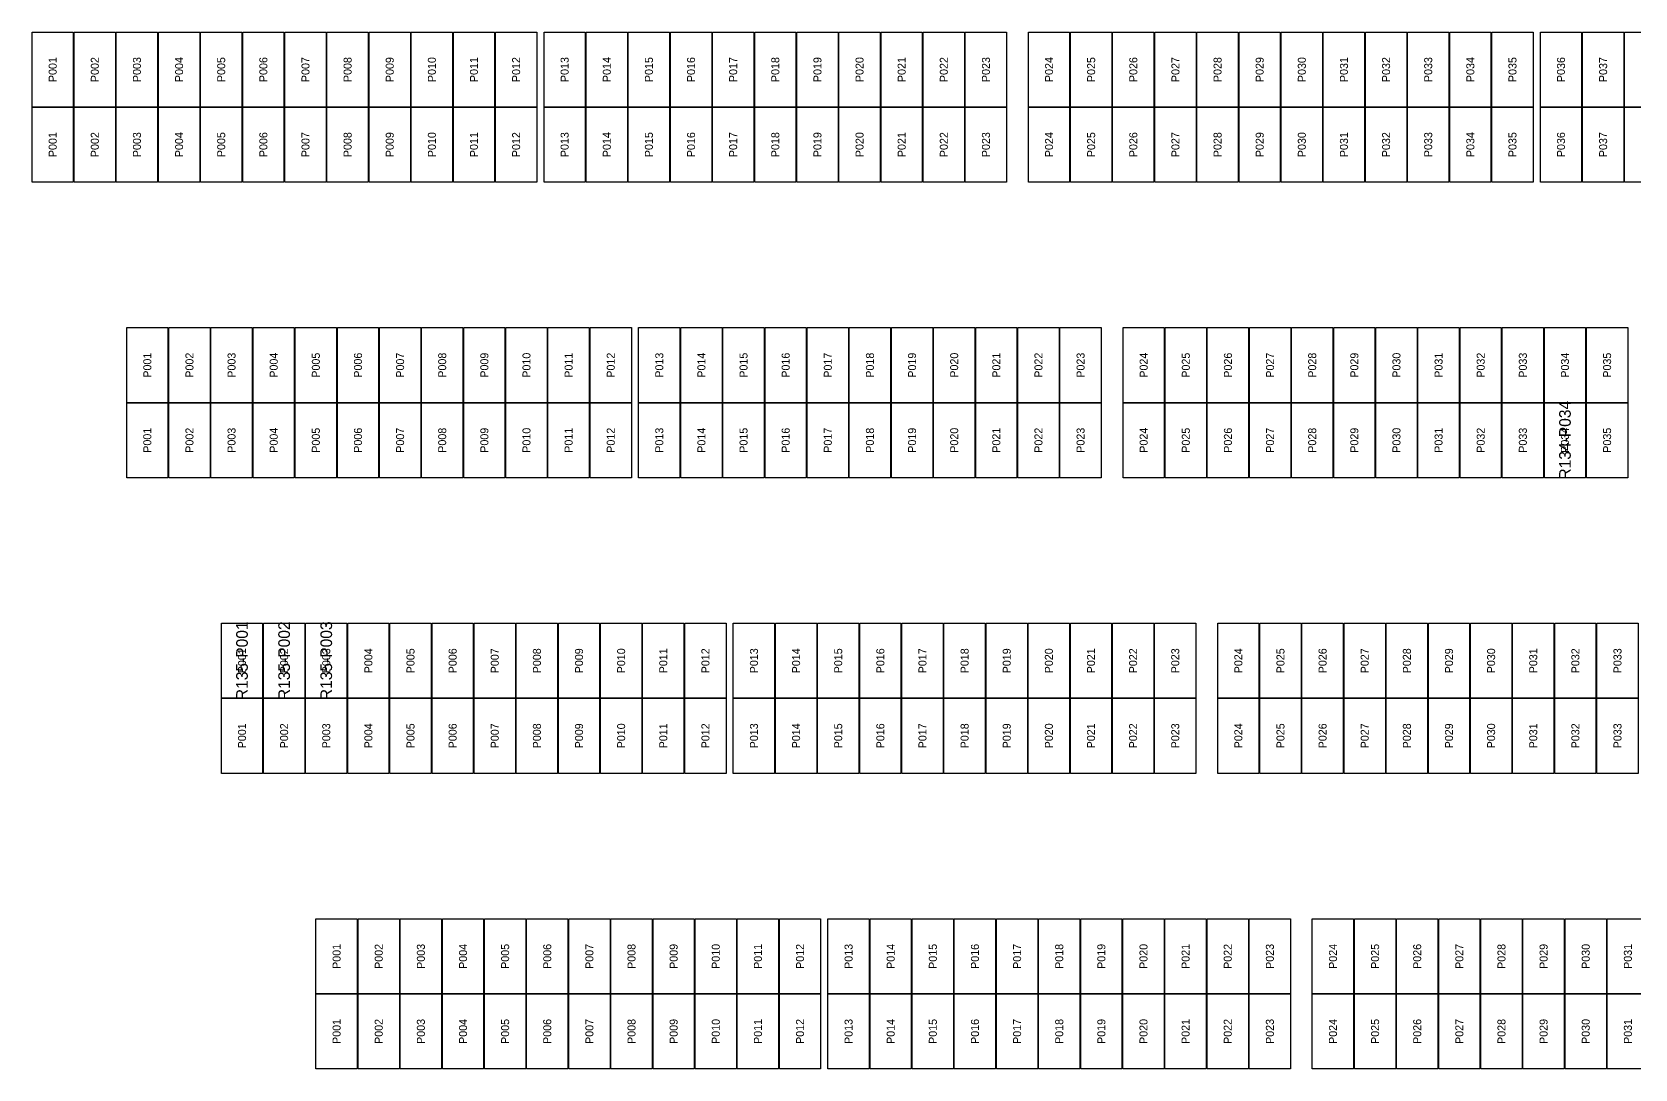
# Model space of a CAD drawing. Extents: x 296295 to 296770, y 651564 to 652121.
# Drawn here: x 296569.07 to 296613.13, y 651564.12 to 651592.62 of the extents above; entities that cross this region are included whole.
import ezdxf
from ezdxf.enums import TextEntityAlignment as Align

# ---------------------------------------------------------------- set-up
doc = ezdxf.new("R2010")
doc.units = 0

msp = doc.modelspace()

# ---------------------------------------------------------------- linework, layer by layer
at = {"layer": 'DEFECTIVE_PANELS'}
for points in [[(296610.638, 651582.432), (296611.772, 651582.432), (296611.772, 651580.369), (296610.638, 651580.369)], [(296574.274, 651576.369), (296575.408, 651576.369), (296575.408, 651574.306), (296574.274, 651574.306)], [(296575.432, 651576.369), (296576.566, 651576.369), (296576.566, 651574.306), (296575.432, 651574.306)], [(296576.59, 651576.369), (296577.724, 651576.369), (296577.724, 651574.306), (296576.59, 651574.306)]]:
    msp.add_lwpolyline(points, close=True, dxfattribs=at)
at = {"layer": 'PANELS_MASTER'}
for points in [[(296569.071, 651592.621), (296570.205, 651592.621), (296570.205, 651590.558), (296569.071, 651590.558)], [(296570.229, 651592.621), (296571.363, 651592.621), (296571.363, 651590.558), (296570.229, 651590.558)], [(296571.387, 651592.621), (296572.521, 651592.621), (296572.521, 651590.558), (296571.387, 651590.558)], [(296572.545, 651592.621), (296573.679, 651592.621), (296573.679, 651590.558), (296572.545, 651590.558)], [(296573.703, 651592.621), (296574.837, 651592.621), (296574.837, 651590.558), (296573.703, 651590.558)], [(296574.861, 651592.621), (296575.995, 651592.621), (296575.995, 651590.558), (296574.861, 651590.558)], [(296576.019, 651592.621), (296577.153, 651592.621), (296577.153, 651590.558), (296576.019, 651590.558)], [(296577.177, 651592.621), (296578.311, 651592.621), (296578.311, 651590.558), (296577.177, 651590.558)], [(296578.335, 651592.621), (296579.469, 651592.621), (296579.469, 651590.558), (296578.335, 651590.558)], [(296579.493, 651592.621), (296580.627, 651592.621), (296580.627, 651590.558), (296579.493, 651590.558)], [(296580.651, 651592.621), (296581.785, 651592.621), (296581.785, 651590.558), (296580.651, 651590.558)], [(296581.809, 651592.621), (296582.943, 651592.621), (296582.943, 651590.558), (296581.809, 651590.558)], [(296583.143, 651592.621), (296584.277, 651592.621), (296584.277, 651590.558), (296583.143, 651590.558)], [(296584.301, 651592.621), (296585.435, 651592.621), (296585.435, 651590.558), (296584.301, 651590.558)], [(296585.459, 651592.621), (296586.593, 651592.621), (296586.593, 651590.558), (296585.459, 651590.558)], [(296586.617, 651592.621), (296587.751, 651592.621), (296587.751, 651590.558), (296586.617, 651590.558)], [(296587.775, 651592.621), (296588.909, 651592.621), (296588.909, 651590.558), (296587.775, 651590.558)], [(296588.933, 651592.621), (296590.067, 651592.621), (296590.067, 651590.558), (296588.933, 651590.558)], [(296590.091, 651592.621), (296591.225, 651592.621), (296591.225, 651590.558), (296590.091, 651590.558)], [(296591.249, 651592.621), (296592.383, 651592.621), (296592.383, 651590.558), (296591.249, 651590.558)], [(296592.407, 651592.621), (296593.541, 651592.621), (296593.541, 651590.558), (296592.407, 651590.558)], [(296593.565, 651592.621), (296594.699, 651592.621), (296594.699, 651590.558), (296593.565, 651590.558)], [(296594.723, 651592.621), (296595.857, 651592.621), (296595.857, 651590.558), (296594.723, 651590.558)], [(296596.457, 651592.621), (296597.591, 651592.621), (296597.591, 651590.558), (296596.457, 651590.558)], [(296597.615, 651592.621), (296598.749, 651592.621), (296598.749, 651590.558), (296597.615, 651590.558)], [(296598.773, 651592.621), (296599.907, 651592.621), (296599.907, 651590.558), (296598.773, 651590.558)], [(296599.931, 651592.621), (296601.065, 651592.621), (296601.065, 651590.558), (296599.931, 651590.558)], [(296601.089, 651592.621), (296602.223, 651592.621), (296602.223, 651590.558), (296601.089, 651590.558)], [(296602.247, 651592.621), (296603.381, 651592.621), (296603.381, 651590.558), (296602.247, 651590.558)], [(296603.405, 651592.621), (296604.539, 651592.621), (296604.539, 651590.558), (296603.405, 651590.558)], [(296604.563, 651592.621), (296605.697, 651592.621), (296605.697, 651590.558), (296604.563, 651590.558)], [(296605.721, 651592.621), (296606.855, 651592.621), (296606.855, 651590.558), (296605.721, 651590.558)], [(296606.879, 651592.621), (296608.013, 651592.621), (296608.013, 651590.558), (296606.879, 651590.558)], [(296608.037, 651592.621), (296609.171, 651592.621), (296609.171, 651590.558), (296608.037, 651590.558)], [(296609.195, 651592.621), (296610.329, 651592.621), (296610.329, 651590.558), (296609.195, 651590.558)], [(296610.529, 651592.621), (296611.663, 651592.621), (296611.663, 651590.558), (296610.529, 651590.558)], [(296611.687, 651592.621), (296612.821, 651592.621), (296612.821, 651590.558), (296611.687, 651590.558)], [(296612.845, 651592.621), (296613.979, 651592.621), (296613.979, 651590.558), (296612.845, 651590.558)], [(296569.071, 651590.558), (296570.205, 651590.558), (296570.205, 651588.495), (296569.071, 651588.495)], [(296570.229, 651590.558), (296571.363, 651590.558), (296571.363, 651588.495), (296570.229, 651588.495)], [(296571.387, 651590.558), (296572.521, 651590.558), (296572.521, 651588.495), (296571.387, 651588.495)], [(296572.545, 651590.558), (296573.679, 651590.558), (296573.679, 651588.495), (296572.545, 651588.495)], [(296573.703, 651590.558), (296574.837, 651590.558), (296574.837, 651588.495), (296573.703, 651588.495)], [(296574.861, 651590.558), (296575.995, 651590.558), (296575.995, 651588.495), (296574.861, 651588.495)], [(296576.019, 651590.558), (296577.153, 651590.558), (296577.153, 651588.495), (296576.019, 651588.495)], [(296577.177, 651590.558), (296578.311, 651590.558), (296578.311, 651588.495), (296577.177, 651588.495)], [(296578.335, 651590.558), (296579.469, 651590.558), (296579.469, 651588.495), (296578.335, 651588.495)], [(296579.493, 651590.558), (296580.627, 651590.558), (296580.627, 651588.495), (296579.493, 651588.495)], [(296580.651, 651590.558), (296581.785, 651590.558), (296581.785, 651588.495), (296580.651, 651588.495)], [(296581.809, 651590.558), (296582.943, 651590.558), (296582.943, 651588.495), (296581.809, 651588.495)], [(296583.143, 651590.558), (296584.277, 651590.558), (296584.277, 651588.495), (296583.143, 651588.495)], [(296584.301, 651590.558), (296585.435, 651590.558), (296585.435, 651588.495), (296584.301, 651588.495)], [(296585.459, 651590.558), (296586.593, 651590.558), (296586.593, 651588.495), (296585.459, 651588.495)], [(296586.617, 651590.558), (296587.751, 651590.558), (296587.751, 651588.495), (296586.617, 651588.495)], [(296587.775, 651590.558), (296588.909, 651590.558), (296588.909, 651588.495), (296587.775, 651588.495)], [(296588.933, 651590.558), (296590.067, 651590.558), (296590.067, 651588.495), (296588.933, 651588.495)], [(296590.091, 651590.558), (296591.225, 651590.558), (296591.225, 651588.495), (296590.091, 651588.495)], [(296591.249, 651590.558), (296592.383, 651590.558), (296592.383, 651588.495), (296591.249, 651588.495)], [(296592.407, 651590.558), (296593.541, 651590.558), (296593.541, 651588.495), (296592.407, 651588.495)], [(296593.565, 651590.558), (296594.699, 651590.558), (296594.699, 651588.495), (296593.565, 651588.495)], [(296594.723, 651590.558), (296595.857, 651590.558), (296595.857, 651588.495), (296594.723, 651588.495)], [(296596.457, 651590.558), (296597.591, 651590.558), (296597.591, 651588.495), (296596.457, 651588.495)], [(296597.615, 651590.558), (296598.749, 651590.558), (296598.749, 651588.495), (296597.615, 651588.495)], [(296598.773, 651590.558), (296599.907, 651590.558), (296599.907, 651588.495), (296598.773, 651588.495)], [(296599.931, 651590.558), (296601.065, 651590.558), (296601.065, 651588.495), (296599.931, 651588.495)], [(296601.089, 651590.558), (296602.223, 651590.558), (296602.223, 651588.495), (296601.089, 651588.495)], [(296602.247, 651590.558), (296603.381, 651590.558), (296603.381, 651588.495), (296602.247, 651588.495)], [(296603.405, 651590.558), (296604.539, 651590.558), (296604.539, 651588.495), (296603.405, 651588.495)], [(296604.563, 651590.558), (296605.697, 651590.558), (296605.697, 651588.495), (296604.563, 651588.495)], [(296605.721, 651590.558), (296606.855, 651590.558), (296606.855, 651588.495), (296605.721, 651588.495)], [(296606.879, 651590.558), (296608.013, 651590.558), (296608.013, 651588.495), (296606.879, 651588.495)], [(296608.037, 651590.558), (296609.171, 651590.558), (296609.171, 651588.495), (296608.037, 651588.495)], [(296609.195, 651590.558), (296610.329, 651590.558), (296610.329, 651588.495), (296609.195, 651588.495)], [(296610.529, 651590.558), (296611.663, 651590.558), (296611.663, 651588.495), (296610.529, 651588.495)], [(296611.687, 651590.558), (296612.821, 651590.558), (296612.821, 651588.495), (296611.687, 651588.495)], [(296612.845, 651590.558), (296613.979, 651590.558), (296613.979, 651588.495), (296612.845, 651588.495)], [(296571.672, 651584.495), (296572.806, 651584.495), (296572.806, 651582.432), (296571.672, 651582.432)], [(296572.83, 651584.495), (296573.964, 651584.495), (296573.964, 651582.432), (296572.83, 651582.432)], [(296573.988, 651584.495), (296575.122, 651584.495), (296575.122, 651582.432), (296573.988, 651582.432)], [(296575.146, 651584.495), (296576.28, 651584.495), (296576.28, 651582.432), (296575.146, 651582.432)], [(296576.304, 651584.495), (296577.438, 651584.495), (296577.438, 651582.432), (296576.304, 651582.432)], [(296577.462, 651584.495), (296578.596, 651584.495), (296578.596, 651582.432), (296577.462, 651582.432)], [(296578.62, 651584.495), (296579.754, 651584.495), (296579.754, 651582.432), (296578.62, 651582.432)], [(296579.778, 651584.495), (296580.912, 651584.495), (296580.912, 651582.432), (296579.778, 651582.432)], [(296580.936, 651584.495), (296582.07, 651584.495), (296582.07, 651582.432), (296580.936, 651582.432)], [(296582.094, 651584.495), (296583.228, 651584.495), (296583.228, 651582.432), (296582.094, 651582.432)], [(296583.252, 651584.495), (296584.386, 651584.495), (296584.386, 651582.432), (296583.252, 651582.432)], [(296584.41, 651584.495), (296585.544, 651584.495), (296585.544, 651582.432), (296584.41, 651582.432)], [(296585.744, 651584.495), (296586.878, 651584.495), (296586.878, 651582.432), (296585.744, 651582.432)], [(296586.902, 651584.495), (296588.036, 651584.495), (296588.036, 651582.432), (296586.902, 651582.432)], [(296588.06, 651584.495), (296589.194, 651584.495), (296589.194, 651582.432), (296588.06, 651582.432)], [(296589.218, 651584.495), (296590.352, 651584.495), (296590.352, 651582.432), (296589.218, 651582.432)], [(296590.376, 651584.495), (296591.51, 651584.495), (296591.51, 651582.432), (296590.376, 651582.432)], [(296591.534, 651584.495), (296592.668, 651584.495), (296592.668, 651582.432), (296591.534, 651582.432)], [(296592.692, 651584.495), (296593.826, 651584.495), (296593.826, 651582.432), (296592.692, 651582.432)], [(296593.85, 651584.495), (296594.984, 651584.495), (296594.984, 651582.432), (296593.85, 651582.432)], [(296595.008, 651584.495), (296596.142, 651584.495), (296596.142, 651582.432), (296595.008, 651582.432)], [(296596.166, 651584.495), (296597.3, 651584.495), (296597.3, 651582.432), (296596.166, 651582.432)], [(296597.324, 651584.495), (296598.458, 651584.495), (296598.458, 651582.432), (296597.324, 651582.432)], [(296599.058, 651584.495), (296600.192, 651584.495), (296600.192, 651582.432), (296599.058, 651582.432)], [(296600.216, 651584.495), (296601.35, 651584.495), (296601.35, 651582.432), (296600.216, 651582.432)], [(296601.374, 651584.495), (296602.508, 651584.495), (296602.508, 651582.432), (296601.374, 651582.432)], [(296602.532, 651584.495), (296603.666, 651584.495), (296603.666, 651582.432), (296602.532, 651582.432)], [(296603.69, 651584.495), (296604.824, 651584.495), (296604.824, 651582.432), (296603.69, 651582.432)], [(296604.848, 651584.495), (296605.982, 651584.495), (296605.982, 651582.432), (296604.848, 651582.432)], [(296606.006, 651584.495), (296607.14, 651584.495), (296607.14, 651582.432), (296606.006, 651582.432)], [(296607.164, 651584.495), (296608.298, 651584.495), (296608.298, 651582.432), (296607.164, 651582.432)], [(296608.322, 651584.495), (296609.456, 651584.495), (296609.456, 651582.432), (296608.322, 651582.432)], [(296609.48, 651584.495), (296610.614, 651584.495), (296610.614, 651582.432), (296609.48, 651582.432)], [(296610.638, 651584.495), (296611.772, 651584.495), (296611.772, 651582.432), (296610.638, 651582.432)], [(296611.796, 651584.495), (296612.93, 651584.495), (296612.93, 651582.432), (296611.796, 651582.432)], [(296571.672, 651582.432), (296572.806, 651582.432), (296572.806, 651580.369), (296571.672, 651580.369)], [(296572.83, 651582.432), (296573.964, 651582.432), (296573.964, 651580.369), (296572.83, 651580.369)], [(296573.988, 651582.432), (296575.122, 651582.432), (296575.122, 651580.369), (296573.988, 651580.369)], [(296575.146, 651582.432), (296576.28, 651582.432), (296576.28, 651580.369), (296575.146, 651580.369)], [(296576.304, 651582.432), (296577.438, 651582.432), (296577.438, 651580.369), (296576.304, 651580.369)], [(296577.462, 651582.432), (296578.596, 651582.432), (296578.596, 651580.369), (296577.462, 651580.369)], [(296578.62, 651582.432), (296579.754, 651582.432), (296579.754, 651580.369), (296578.62, 651580.369)], [(296579.778, 651582.432), (296580.912, 651582.432), (296580.912, 651580.369), (296579.778, 651580.369)], [(296580.936, 651582.432), (296582.07, 651582.432), (296582.07, 651580.369), (296580.936, 651580.369)], [(296582.094, 651582.432), (296583.228, 651582.432), (296583.228, 651580.369), (296582.094, 651580.369)], [(296583.252, 651582.432), (296584.386, 651582.432), (296584.386, 651580.369), (296583.252, 651580.369)], [(296584.41, 651582.432), (296585.544, 651582.432), (296585.544, 651580.369), (296584.41, 651580.369)], [(296585.744, 651582.432), (296586.878, 651582.432), (296586.878, 651580.369), (296585.744, 651580.369)], [(296586.902, 651582.432), (296588.036, 651582.432), (296588.036, 651580.369), (296586.902, 651580.369)], [(296588.06, 651582.432), (296589.194, 651582.432), (296589.194, 651580.369), (296588.06, 651580.369)], [(296589.218, 651582.432), (296590.352, 651582.432), (296590.352, 651580.369), (296589.218, 651580.369)], [(296590.376, 651582.432), (296591.51, 651582.432), (296591.51, 651580.369), (296590.376, 651580.369)], [(296591.534, 651582.432), (296592.668, 651582.432), (296592.668, 651580.369), (296591.534, 651580.369)], [(296592.692, 651582.432), (296593.826, 651582.432), (296593.826, 651580.369), (296592.692, 651580.369)], [(296593.85, 651582.432), (296594.984, 651582.432), (296594.984, 651580.369), (296593.85, 651580.369)], [(296595.008, 651582.432), (296596.142, 651582.432), (296596.142, 651580.369), (296595.008, 651580.369)], [(296596.166, 651582.432), (296597.3, 651582.432), (296597.3, 651580.369), (296596.166, 651580.369)], [(296597.324, 651582.432), (296598.458, 651582.432), (296598.458, 651580.369), (296597.324, 651580.369)], [(296599.058, 651582.432), (296600.192, 651582.432), (296600.192, 651580.369), (296599.058, 651580.369)], [(296600.216, 651582.432), (296601.35, 651582.432), (296601.35, 651580.369), (296600.216, 651580.369)], [(296601.374, 651582.432), (296602.508, 651582.432), (296602.508, 651580.369), (296601.374, 651580.369)], [(296602.532, 651582.432), (296603.666, 651582.432), (296603.666, 651580.369), (296602.532, 651580.369)], [(296603.69, 651582.432), (296604.824, 651582.432), (296604.824, 651580.369), (296603.69, 651580.369)], [(296604.848, 651582.432), (296605.982, 651582.432), (296605.982, 651580.369), (296604.848, 651580.369)], [(296606.006, 651582.432), (296607.14, 651582.432), (296607.14, 651580.369), (296606.006, 651580.369)], [(296607.164, 651582.432), (296608.298, 651582.432), (296608.298, 651580.369), (296607.164, 651580.369)], [(296608.322, 651582.432), (296609.456, 651582.432), (296609.456, 651580.369), (296608.322, 651580.369)], [(296609.48, 651582.432), (296610.614, 651582.432), (296610.614, 651580.369), (296609.48, 651580.369)], [(296611.796, 651582.432), (296612.93, 651582.432), (296612.93, 651580.369), (296611.796, 651580.369)], [(296577.748, 651576.369), (296578.882, 651576.369), (296578.882, 651574.306), (296577.748, 651574.306)], [(296578.906, 651576.369), (296580.04, 651576.369), (296580.04, 651574.306), (296578.906, 651574.306)], [(296580.064, 651576.369), (296581.198, 651576.369), (296581.198, 651574.306), (296580.064, 651574.306)], [(296581.222, 651576.369), (296582.356, 651576.369), (296582.356, 651574.306), (296581.222, 651574.306)], [(296582.38, 651576.369), (296583.514, 651576.369), (296583.514, 651574.306), (296582.38, 651574.306)], [(296583.538, 651576.369), (296584.672, 651576.369), (296584.672, 651574.306), (296583.538, 651574.306)], [(296584.696, 651576.369), (296585.83, 651576.369), (296585.83, 651574.306), (296584.696, 651574.306)], [(296585.854, 651576.369), (296586.988, 651576.369), (296586.988, 651574.306), (296585.854, 651574.306)], [(296587.012, 651576.369), (296588.146, 651576.369), (296588.146, 651574.306), (296587.012, 651574.306)], [(296588.346, 651576.369), (296589.48, 651576.369), (296589.48, 651574.306), (296588.346, 651574.306)], [(296589.504, 651576.369), (296590.638, 651576.369), (296590.638, 651574.306), (296589.504, 651574.306)], [(296590.662, 651576.369), (296591.796, 651576.369), (296591.796, 651574.306), (296590.662, 651574.306)], [(296591.82, 651576.369), (296592.954, 651576.369), (296592.954, 651574.306), (296591.82, 651574.306)], [(296592.978, 651576.369), (296594.112, 651576.369), (296594.112, 651574.306), (296592.978, 651574.306)], [(296594.136, 651576.369), (296595.27, 651576.369), (296595.27, 651574.306), (296594.136, 651574.306)], [(296595.294, 651576.369), (296596.428, 651576.369), (296596.428, 651574.306), (296595.294, 651574.306)], [(296596.452, 651576.369), (296597.586, 651576.369), (296597.586, 651574.306), (296596.452, 651574.306)], [(296597.61, 651576.369), (296598.744, 651576.369), (296598.744, 651574.306), (296597.61, 651574.306)], [(296598.768, 651576.369), (296599.902, 651576.369), (296599.902, 651574.306), (296598.768, 651574.306)], [(296599.926, 651576.369), (296601.06, 651576.369), (296601.06, 651574.306), (296599.926, 651574.306)], [(296601.66, 651576.369), (296602.794, 651576.369), (296602.794, 651574.306), (296601.66, 651574.306)], [(296602.818, 651576.369), (296603.952, 651576.369), (296603.952, 651574.306), (296602.818, 651574.306)], [(296603.976, 651576.369), (296605.11, 651576.369), (296605.11, 651574.306), (296603.976, 651574.306)], [(296605.134, 651576.369), (296606.268, 651576.369), (296606.268, 651574.306), (296605.134, 651574.306)], [(296606.292, 651576.369), (296607.426, 651576.369), (296607.426, 651574.306), (296606.292, 651574.306)], [(296607.45, 651576.369), (296608.584, 651576.369), (296608.584, 651574.306), (296607.45, 651574.306)], [(296608.608, 651576.369), (296609.742, 651576.369), (296609.742, 651574.306), (296608.608, 651574.306)], [(296609.766, 651576.369), (296610.9, 651576.369), (296610.9, 651574.306), (296609.766, 651574.306)], [(296610.924, 651576.369), (296612.058, 651576.369), (296612.058, 651574.306), (296610.924, 651574.306)], [(296612.082, 651576.369), (296613.216, 651576.369), (296613.216, 651574.306), (296612.082, 651574.306)], [(296574.274, 651574.306), (296575.408, 651574.306), (296575.408, 651572.243), (296574.274, 651572.243)], [(296575.432, 651574.306), (296576.566, 651574.306), (296576.566, 651572.243), (296575.432, 651572.243)], [(296576.59, 651574.306), (296577.724, 651574.306), (296577.724, 651572.243), (296576.59, 651572.243)], [(296577.748, 651574.306), (296578.882, 651574.306), (296578.882, 651572.243), (296577.748, 651572.243)], [(296578.906, 651574.306), (296580.04, 651574.306), (296580.04, 651572.243), (296578.906, 651572.243)], [(296580.064, 651574.306), (296581.198, 651574.306), (296581.198, 651572.243), (296580.064, 651572.243)], [(296581.222, 651574.306), (296582.356, 651574.306), (296582.356, 651572.243), (296581.222, 651572.243)], [(296582.38, 651574.306), (296583.514, 651574.306), (296583.514, 651572.243), (296582.38, 651572.243)], [(296583.538, 651574.306), (296584.672, 651574.306), (296584.672, 651572.243), (296583.538, 651572.243)], [(296584.696, 651574.306), (296585.83, 651574.306), (296585.83, 651572.243), (296584.696, 651572.243)], [(296585.854, 651574.306), (296586.988, 651574.306), (296586.988, 651572.243), (296585.854, 651572.243)], [(296587.012, 651574.306), (296588.146, 651574.306), (296588.146, 651572.243), (296587.012, 651572.243)], [(296588.346, 651574.306), (296589.48, 651574.306), (296589.48, 651572.243), (296588.346, 651572.243)], [(296589.504, 651574.306), (296590.638, 651574.306), (296590.638, 651572.243), (296589.504, 651572.243)], [(296590.662, 651574.306), (296591.796, 651574.306), (296591.796, 651572.243), (296590.662, 651572.243)], [(296591.82, 651574.306), (296592.954, 651574.306), (296592.954, 651572.243), (296591.82, 651572.243)], [(296592.978, 651574.306), (296594.112, 651574.306), (296594.112, 651572.243), (296592.978, 651572.243)], [(296594.136, 651574.306), (296595.27, 651574.306), (296595.27, 651572.243), (296594.136, 651572.243)], [(296595.294, 651574.306), (296596.428, 651574.306), (296596.428, 651572.243), (296595.294, 651572.243)], [(296596.452, 651574.306), (296597.586, 651574.306), (296597.586, 651572.243), (296596.452, 651572.243)], [(296597.61, 651574.306), (296598.744, 651574.306), (296598.744, 651572.243), (296597.61, 651572.243)], [(296598.768, 651574.306), (296599.902, 651574.306), (296599.902, 651572.243), (296598.768, 651572.243)], [(296599.926, 651574.306), (296601.06, 651574.306), (296601.06, 651572.243), (296599.926, 651572.243)], [(296601.66, 651574.306), (296602.794, 651574.306), (296602.794, 651572.243), (296601.66, 651572.243)], [(296602.818, 651574.306), (296603.952, 651574.306), (296603.952, 651572.243), (296602.818, 651572.243)], [(296603.976, 651574.306), (296605.11, 651574.306), (296605.11, 651572.243), (296603.976, 651572.243)], [(296605.134, 651574.306), (296606.268, 651574.306), (296606.268, 651572.243), (296605.134, 651572.243)], [(296606.292, 651574.306), (296607.426, 651574.306), (296607.426, 651572.243), (296606.292, 651572.243)], [(296607.45, 651574.306), (296608.584, 651574.306), (296608.584, 651572.243), (296607.45, 651572.243)], [(296608.608, 651574.306), (296609.742, 651574.306), (296609.742, 651572.243), (296608.608, 651572.243)], [(296609.766, 651574.306), (296610.9, 651574.306), (296610.9, 651572.243), (296609.766, 651572.243)], [(296610.924, 651574.306), (296612.058, 651574.306), (296612.058, 651572.243), (296610.924, 651572.243)], [(296612.082, 651574.306), (296613.216, 651574.306), (296613.216, 651572.243), (296612.082, 651572.243)], [(296576.875, 651568.243), (296578.009, 651568.243), (296578.009, 651566.18), (296576.875, 651566.18)], [(296578.033, 651568.243), (296579.167, 651568.243), (296579.167, 651566.18), (296578.033, 651566.18)], [(296579.191, 651568.243), (296580.325, 651568.243), (296580.325, 651566.18), (296579.191, 651566.18)], [(296580.349, 651568.243), (296581.483, 651568.243), (296581.483, 651566.18), (296580.349, 651566.18)], [(296581.507, 651568.243), (296582.641, 651568.243), (296582.641, 651566.18), (296581.507, 651566.18)], [(296582.665, 651568.243), (296583.799, 651568.243), (296583.799, 651566.18), (296582.665, 651566.18)], [(296583.823, 651568.243), (296584.957, 651568.243), (296584.957, 651566.18), (296583.823, 651566.18)], [(296584.981, 651568.243), (296586.115, 651568.243), (296586.115, 651566.18), (296584.981, 651566.18)], [(296586.139, 651568.243), (296587.273, 651568.243), (296587.273, 651566.18), (296586.139, 651566.18)], [(296587.297, 651568.243), (296588.431, 651568.243), (296588.431, 651566.18), (296587.297, 651566.18)], [(296588.455, 651568.243), (296589.589, 651568.243), (296589.589, 651566.18), (296588.455, 651566.18)], [(296589.613, 651568.243), (296590.747, 651568.243), (296590.747, 651566.18), (296589.613, 651566.18)], [(296590.947, 651568.243), (296592.081, 651568.243), (296592.081, 651566.18), (296590.947, 651566.18)], [(296592.105, 651568.243), (296593.239, 651568.243), (296593.239, 651566.18), (296592.105, 651566.18)], [(296593.263, 651568.243), (296594.397, 651568.243), (296594.397, 651566.18), (296593.263, 651566.18)], [(296594.421, 651568.243), (296595.555, 651568.243), (296595.555, 651566.18), (296594.421, 651566.18)], [(296595.579, 651568.243), (296596.713, 651568.243), (296596.713, 651566.18), (296595.579, 651566.18)], [(296596.737, 651568.243), (296597.871, 651568.243), (296597.871, 651566.18), (296596.737, 651566.18)], [(296597.895, 651568.243), (296599.029, 651568.243), (296599.029, 651566.18), (296597.895, 651566.18)], [(296599.053, 651568.243), (296600.187, 651568.243), (296600.187, 651566.18), (296599.053, 651566.18)], [(296600.211, 651568.243), (296601.345, 651568.243), (296601.345, 651566.18), (296600.211, 651566.18)], [(296601.369, 651568.243), (296602.503, 651568.243), (296602.503, 651566.18), (296601.369, 651566.18)], [(296602.527, 651568.243), (296603.661, 651568.243), (296603.661, 651566.18), (296602.527, 651566.18)], [(296604.261, 651568.243), (296605.395, 651568.243), (296605.395, 651566.18), (296604.261, 651566.18)], [(296605.419, 651568.243), (296606.553, 651568.243), (296606.553, 651566.18), (296605.419, 651566.18)], [(296606.577, 651568.243), (296607.711, 651568.243), (296607.711, 651566.18), (296606.577, 651566.18)], [(296607.735, 651568.243), (296608.869, 651568.243), (296608.869, 651566.18), (296607.735, 651566.18)], [(296608.893, 651568.243), (296610.027, 651568.243), (296610.027, 651566.18), (296608.893, 651566.18)], [(296610.051, 651568.243), (296611.185, 651568.243), (296611.185, 651566.18), (296610.051, 651566.18)], [(296611.209, 651568.243), (296612.343, 651568.243), (296612.343, 651566.18), (296611.209, 651566.18)], [(296612.367, 651568.243), (296613.501, 651568.243), (296613.501, 651566.18), (296612.367, 651566.18)], [(296576.875, 651566.18), (296578.009, 651566.18), (296578.009, 651564.117), (296576.875, 651564.117)], [(296578.033, 651566.18), (296579.167, 651566.18), (296579.167, 651564.117), (296578.033, 651564.117)], [(296579.191, 651566.18), (296580.325, 651566.18), (296580.325, 651564.117), (296579.191, 651564.117)], [(296580.349, 651566.18), (296581.483, 651566.18), (296581.483, 651564.117), (296580.349, 651564.117)], [(296581.507, 651566.18), (296582.641, 651566.18), (296582.641, 651564.117), (296581.507, 651564.117)], [(296582.665, 651566.18), (296583.799, 651566.18), (296583.799, 651564.117), (296582.665, 651564.117)], [(296583.823, 651566.18), (296584.957, 651566.18), (296584.957, 651564.117), (296583.823, 651564.117)], [(296584.981, 651566.18), (296586.115, 651566.18), (296586.115, 651564.117), (296584.981, 651564.117)], [(296586.139, 651566.18), (296587.273, 651566.18), (296587.273, 651564.117), (296586.139, 651564.117)], [(296587.297, 651566.18), (296588.431, 651566.18), (296588.431, 651564.117), (296587.297, 651564.117)], [(296588.455, 651566.18), (296589.589, 651566.18), (296589.589, 651564.117), (296588.455, 651564.117)], [(296589.613, 651566.18), (296590.747, 651566.18), (296590.747, 651564.117), (296589.613, 651564.117)], [(296590.947, 651566.18), (296592.081, 651566.18), (296592.081, 651564.117), (296590.947, 651564.117)], [(296592.105, 651566.18), (296593.239, 651566.18), (296593.239, 651564.117), (296592.105, 651564.117)], [(296593.263, 651566.18), (296594.397, 651566.18), (296594.397, 651564.117), (296593.263, 651564.117)], [(296594.421, 651566.18), (296595.555, 651566.18), (296595.555, 651564.117), (296594.421, 651564.117)], [(296595.579, 651566.18), (296596.713, 651566.18), (296596.713, 651564.117), (296595.579, 651564.117)], [(296596.737, 651566.18), (296597.871, 651566.18), (296597.871, 651564.117), (296596.737, 651564.117)], [(296597.895, 651566.18), (296599.029, 651566.18), (296599.029, 651564.117), (296597.895, 651564.117)], [(296599.053, 651566.18), (296600.187, 651566.18), (296600.187, 651564.117), (296599.053, 651564.117)], [(296600.211, 651566.18), (296601.345, 651566.18), (296601.345, 651564.117), (296600.211, 651564.117)], [(296601.369, 651566.18), (296602.503, 651566.18), (296602.503, 651564.117), (296601.369, 651564.117)], [(296602.527, 651566.18), (296603.661, 651566.18), (296603.661, 651564.117), (296602.527, 651564.117)], [(296604.261, 651566.18), (296605.395, 651566.18), (296605.395, 651564.117), (296604.261, 651564.117)], [(296605.419, 651566.18), (296606.553, 651566.18), (296606.553, 651564.117), (296605.419, 651564.117)], [(296606.577, 651566.18), (296607.711, 651566.18), (296607.711, 651564.117), (296606.577, 651564.117)], [(296607.735, 651566.18), (296608.869, 651566.18), (296608.869, 651564.117), (296607.735, 651564.117)], [(296608.893, 651566.18), (296610.027, 651566.18), (296610.027, 651564.117), (296608.893, 651564.117)], [(296610.051, 651566.18), (296611.185, 651566.18), (296611.185, 651564.117), (296610.051, 651564.117)], [(296611.209, 651566.18), (296612.343, 651566.18), (296612.343, 651564.117), (296611.209, 651564.117)], [(296612.367, 651566.18), (296613.501, 651566.18), (296613.501, 651564.117), (296612.367, 651564.117)]]:
    msp.add_lwpolyline(points, close=True, dxfattribs=at)

# ---------------------------------------------------------------- texts
at = {"layer": 'DEFECT_LABELS'}
for s, p in [('R134-P034', (296611.205, 651581.4)), ('R135-P001', (296574.841, 651575.337)), ('R135-P002', (296575.999, 651575.337)), ('R135-P003', (296577.157, 651575.337))]:
    msp.add_text(s, height=0.32, rotation=90, dxfattribs=at).set_placement(p, align=Align.MIDDLE_CENTER)
at = {"layer": 'PANEL_POSITION'}
for s, p in [('P004', (296573.112, 651591.589)), ('P010', (296580.06, 651591.589)), ('P014', (296584.868, 651591.589)), ('P020', (296591.816, 651591.589)), ('P024', (296597.024, 651591.589)), ('P030', (296603.972, 651591.589)), ('P034', (296608.604, 651591.589)), ('P001', (296569.638, 651591.589)), ('P002', (296570.796, 651591.589)), ('P003', (296571.954, 651591.589)), ('P005', (296574.27, 651591.589)), ('P006', (296575.428, 651591.589)), ('P007', (296576.586, 651591.589)), ('P008', (296577.744, 651591.589)), ('P009', (296578.902, 651591.589)), ('P011', (296581.218, 651591.589)), ('P012', (296582.376, 651591.589)), ('P013', (296583.71, 651591.589)), ('P015', (296586.026, 651591.589)), ('P016', (296587.184, 651591.589)), ('P017', (296588.342, 651591.589)), ('P018', (296589.5, 651591.589)), ('P019', (296590.658, 651591.589)), ('P021', (296592.974, 651591.589)), ('P022', (296594.132, 651591.589)), ('P023', (296595.29, 651591.589)), ('P025', (296598.182, 651591.589)), ('P026', (296599.34, 651591.589)), ('P027', (296600.498, 651591.589)), ('P028', (296601.656, 651591.589)), ('P029', (296602.814, 651591.589)), ('P031', (296605.13, 651591.589)), ('P032', (296606.288, 651591.589)), ('P033', (296607.446, 651591.589)), ('P035', (296609.762, 651591.589)), ('P036', (296611.096, 651591.589)), ('P037', (296612.254, 651591.589)), ('P001', (296569.638, 651589.526)), ('P002', (296570.796, 651589.526)), ('P003', (296571.954, 651589.526)), ('P004', (296573.112, 651589.526)), ('P005', (296574.27, 651589.526)), ('P006', (296575.428, 651589.526)), ('P007', (296576.586, 651589.526)), ('P008', (296577.744, 651589.526)), ('P009', (296578.902, 651589.526)), ('P010', (296580.06, 651589.526)), ('P011', (296581.218, 651589.526)), ('P012', (296582.376, 651589.526)), ('P013', (296583.71, 651589.526)), ('P014', (296584.868, 651589.526)), ('P015', (296586.026, 651589.526)), ('P016', (296587.184, 651589.526)), ('P017', (296588.342, 651589.526)), ('P018', (296589.5, 651589.526)), ('P019', (296590.658, 651589.526)), ('P020', (296591.816, 651589.526)), ('P021', (296592.974, 651589.526)), ('P022', (296594.132, 651589.526)), ('P023', (296595.29, 651589.526)), ('P024', (296597.024, 651589.526)), ('P025', (296598.182, 651589.526)), ('P026', (296599.34, 651589.526)), ('P027', (296600.498, 651589.526)), ('P028', (296601.656, 651589.526)), ('P029', (296602.814, 651589.526)), ('P030', (296603.972, 651589.526)), ('P031', (296605.13, 651589.526)), ('P032', (296606.288, 651589.526)), ('P033', (296607.446, 651589.526)), ('P034', (296608.604, 651589.526)), ('P035', (296609.762, 651589.526)), ('P036', (296611.096, 651589.526)), ('P037', (296612.254, 651589.526)), ('P001', (296572.239, 651583.463)), ('P002', (296573.397, 651583.463)), ('P003', (296574.555, 651583.463)), ('P004', (296575.713, 651583.463)), ('P005', (296576.871, 651583.463)), ('P006', (296578.029, 651583.463)), ('P007', (296579.187, 651583.463)), ('P008', (296580.345, 651583.463)), ('P009', (296581.503, 651583.463)), ('P010', (296582.661, 651583.463)), ('P011', (296583.819, 651583.463)), ('P012', (296584.977, 651583.463)), ('P013', (296586.311, 651583.463)), ('P014', (296587.469, 651583.463)), ('P015', (296588.627, 651583.463)), ('P016', (296589.785, 651583.463)), ('P017', (296590.943, 651583.463)), ('P018', (296592.101, 651583.463)), ('P019', (296593.259, 651583.463)), ('P020', (296594.417, 651583.463)), ('P021', (296595.575, 651583.463)), ('P022', (296596.733, 651583.463)), ('P023', (296597.891, 651583.463)), ('P024', (296599.625, 651583.463)), ('P025', (296600.783, 651583.463)), ('P026', (296601.941, 651583.463)), ('P027', (296603.099, 651583.463)), ('P028', (296604.257, 651583.463)), ('P029', (296605.415, 651583.463)), ('P030', (296606.573, 651583.463)), ('P031', (296607.731, 651583.463)), ('P032', (296608.889, 651583.463)), ('P033', (296610.047, 651583.463)), ('P034', (296611.205, 651583.463)), ('P035', (296612.363, 651583.463)), ('P001', (296572.239, 651581.4)), ('P002', (296573.397, 651581.4)), ('P003', (296574.555, 651581.4)), ('P004', (296575.713, 651581.4)), ('P005', (296576.871, 651581.4)), ('P006', (296578.029, 651581.4)), ('P007', (296579.187, 651581.4)), ('P008', (296580.345, 651581.4)), ('P009', (296581.503, 651581.4)), ('P010', (296582.661, 651581.4)), ('P011', (296583.819, 651581.4)), ('P012', (296584.977, 651581.4)), ('P013', (296586.311, 651581.4)), ('P014', (296587.469, 651581.4)), ('P015', (296588.627, 651581.4)), ('P016', (296589.785, 651581.4)), ('P017', (296590.943, 651581.4)), ('P018', (296592.101, 651581.4)), ('P019', (296593.259, 651581.4)), ('P020', (296594.417, 651581.4)), ('P021', (296595.575, 651581.4)), ('P022', (296596.733, 651581.4)), ('P023', (296597.891, 651581.4)), ('P024', (296599.625, 651581.4)), ('P025', (296600.783, 651581.4)), ('P026', (296601.941, 651581.4)), ('P027', (296603.099, 651581.4)), ('P028', (296604.257, 651581.4)), ('P029', (296605.415, 651581.4)), ('P030', (296606.573, 651581.4)), ('P031', (296607.731, 651581.4)), ('P032', (296608.889, 651581.4)), ('P033', (296610.047, 651581.4)), ('P034', (296611.205, 651581.4)), ('P035', (296612.363, 651581.4)), ('P001', (296574.841, 651575.337)), ('P002', (296575.999, 651575.337)), ('P003', (296577.157, 651575.337)), ('P004', (296578.315, 651575.337)), ('P005', (296579.473, 651575.337)), ('P006', (296580.631, 651575.337)), ('P007', (296581.789, 651575.337)), ('P008', (296582.947, 651575.337)), ('P009', (296584.105, 651575.337)), ('P010', (296585.263, 651575.337)), ('P011', (296586.421, 651575.337)), ('P012', (296587.579, 651575.337)), ('P013', (296588.913, 651575.337)), ('P014', (296590.071, 651575.337)), ('P015', (296591.229, 651575.337)), ('P016', (296592.387, 651575.337)), ('P017', (296593.545, 651575.337)), ('P018', (296594.703, 651575.337)), ('P019', (296595.861, 651575.337)), ('P020', (296597.019, 651575.337)), ('P021', (296598.177, 651575.337)), ('P022', (296599.335, 651575.337)), ('P023', (296600.493, 651575.337)), ('P024', (296602.227, 651575.337)), ('P025', (296603.385, 651575.337)), ('P026', (296604.543, 651575.337)), ('P027', (296605.701, 651575.337)), ('P028', (296606.859, 651575.337)), ('P029', (296608.017, 651575.337)), ('P030', (296609.175, 651575.337)), ('P031', (296610.333, 651575.337)), ('P032', (296611.491, 651575.337)), ('P033', (296612.649, 651575.337)), ('P001', (296574.841, 651573.274)), ('P002', (296575.999, 651573.274)), ('P003', (296577.157, 651573.274)), ('P004', (296578.315, 651573.274)), ('P005', (296579.473, 651573.274)), ('P006', (296580.631, 651573.274)), ('P007', (296581.789, 651573.274)), ('P008', (296582.947, 651573.274)), ('P009', (296584.105, 651573.274)), ('P010', (296585.263, 651573.274)), ('P011', (296586.421, 651573.274)), ('P012', (296587.579, 651573.274)), ('P013', (296588.913, 651573.274)), ('P014', (296590.071, 651573.274)), ('P015', (296591.229, 651573.274)), ('P016', (296592.387, 651573.274)), ('P017', (296593.545, 651573.274)), ('P018', (296594.703, 651573.274)), ('P019', (296595.861, 651573.274)), ('P020', (296597.019, 651573.274)), ('P021', (296598.177, 651573.274)), ('P022', (296599.335, 651573.274)), ('P023', (296600.493, 651573.274)), ('P024', (296602.227, 651573.274)), ('P025', (296603.385, 651573.274)), ('P026', (296604.543, 651573.274)), ('P027', (296605.701, 651573.274)), ('P028', (296606.859, 651573.274)), ('P029', (296608.017, 651573.274)), ('P030', (296609.175, 651573.274)), ('P031', (296610.333, 651573.274)), ('P032', (296611.491, 651573.274)), ('P033', (296612.649, 651573.274)), ('P001', (296577.442, 651567.211)), ('P002', (296578.6, 651567.211)), ('P003', (296579.758, 651567.211)), ('P004', (296580.916, 651567.211)), ('P005', (296582.074, 651567.211)), ('P006', (296583.232, 651567.211)), ('P007', (296584.39, 651567.211)), ('P008', (296585.548, 651567.211)), ('P009', (296586.706, 651567.211)), ('P010', (296587.864, 651567.211)), ('P011', (296589.022, 651567.211)), ('P012', (296590.18, 651567.211)), ('P013', (296591.514, 651567.211)), ('P014', (296592.672, 651567.211)), ('P015', (296593.83, 651567.211)), ('P016', (296594.988, 651567.211)), ('P017', (296596.146, 651567.211)), ('P018', (296597.304, 651567.211)), ('P019', (296598.462, 651567.211)), ('P020', (296599.62, 651567.211)), ('P021', (296600.778, 651567.211)), ('P022', (296601.936, 651567.211)), ('P023', (296603.094, 651567.211)), ('P024', (296604.828, 651567.211)), ('P025', (296605.986, 651567.211)), ('P026', (296607.144, 651567.211)), ('P027', (296608.302, 651567.211)), ('P028', (296609.46, 651567.211)), ('P029', (296610.618, 651567.211)), ('P030', (296611.776, 651567.211)), ('P031', (296612.934, 651567.211)), ('P001', (296577.442, 651565.148)), ('P002', (296578.6, 651565.148)), ('P003', (296579.758, 651565.148)), ('P004', (296580.916, 651565.148)), ('P005', (296582.074, 651565.148)), ('P006', (296583.232, 651565.148)), ('P007', (296584.39, 651565.148)), ('P008', (296585.548, 651565.148)), ('P009', (296586.706, 651565.148)), ('P010', (296587.864, 651565.148)), ('P011', (296589.022, 651565.148)), ('P012', (296590.18, 651565.148)), ('P013', (296591.514, 651565.148)), ('P014', (296592.672, 651565.148)), ('P015', (296593.83, 651565.148)), ('P016', (296594.988, 651565.148)), ('P017', (296596.146, 651565.148)), ('P018', (296597.304, 651565.148)), ('P019', (296598.462, 651565.148)), ('P020', (296599.62, 651565.148)), ('P021', (296600.778, 651565.148)), ('P022', (296601.936, 651565.148)), ('P023', (296603.094, 651565.148)), ('P024', (296604.828, 651565.148)), ('P025', (296605.986, 651565.148)), ('P026', (296607.144, 651565.148)), ('P027', (296608.302, 651565.148)), ('P028', (296609.46, 651565.148)), ('P029', (296610.618, 651565.148)), ('P030', (296611.776, 651565.148)), ('P031', (296612.934, 651565.148))]:
    msp.add_text(s, height=0.22, rotation=90, dxfattribs=at).set_placement(p, align=Align.MIDDLE_CENTER)

doc.saveas('drawing.dxf')
